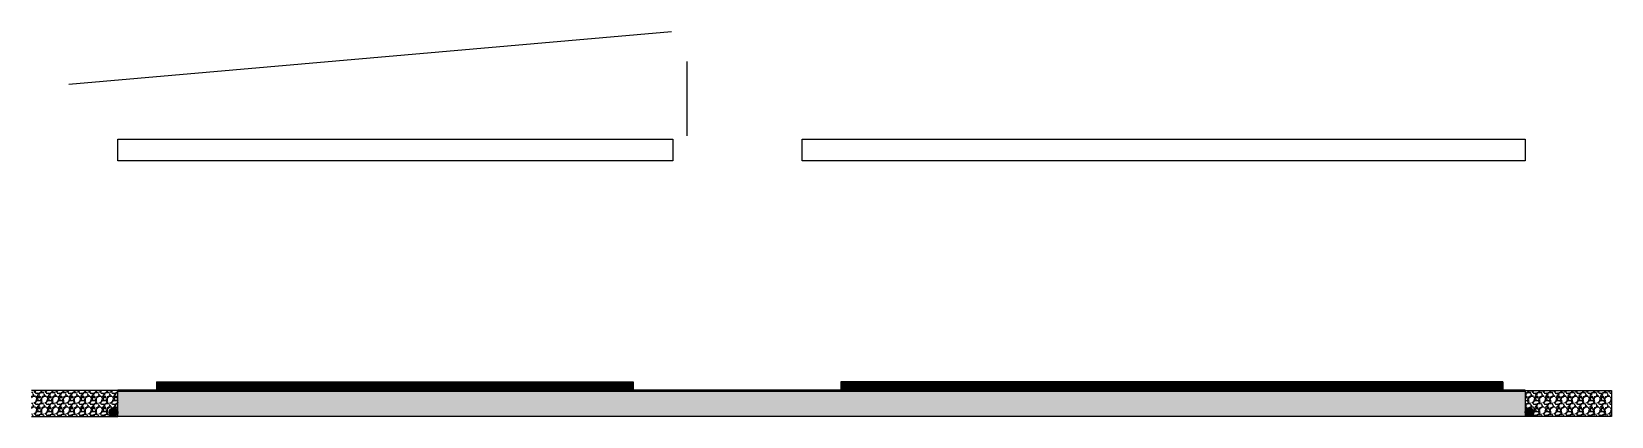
# Model space of a CAD drawing. Header units: millimetres. Extents: x -2139 to 106248, y 9575 to 78000.
# Drawn here: x 87898 to 106248, y 48516 to 52980 of the extents above; entities that cross this region are included whole.
import ezdxf

# ---------------------------------------------------------------- set-up
doc = ezdxf.new("R2010")
doc.units = ezdxf.units.MM
doc.linetypes.add('ACAD_ISO02W100', pattern=[15, 12, -3])
for name, color, linetype, lineweight, true_color in [('Carport', 7, 'Continuous', 25, 0xffffff), ('Fondations', 253, 'Continuous', 25, 0xa0a0a4), ('Fondations ... Drainage', 253, 'Continuous', 25, 0xa0a0a4), ('Fondations ... Etanchéité', 1, 'Continuous', 25, 0xff0000), ('Fondations ... GéoTextile', 96, 'Continuous', 25, 0x008000), ('Fondations ... Liège', 253, 'Continuous', 25, 0xaaaa7f), ('Fondations ... Pouzzolane', 9, 'Continuous', 25, 0xc0c0c0), ('Lisse_haute', 1, 'Continuous', 25, 0xff0000)]:
    doc.layers.add(name, color=color, linetype=linetype, lineweight=lineweight, true_color=true_color)
pattern_1 = [(228.0128, (91.44, 127), (-1016.0008633, -1143.0014045), [17.08605, -1691.525]), (184.9697, (80.01, 114.3), (1524.0024653, 126.99910377), [29.32025, -2902.7]), (132.5104, (50.8, 111.76), (1269.9990759, -1397.0013646), [20.6741, -2046.735]), (267.2737, (1.27, 80.01), (126.99944854, 2539.99918267), [26.70025, -2643.32]), (292.8337, (0, 53.34), (-635.00180278, 1524.0008665), [26.1817, -2591.99]), (357.2737, (10.16, 29.21), (-2539.99918267, 126.99944854), [26.70025, -2643.32]), (37.6942, (36.83, 27.94), (-1651.00104306, -1269.99886785), [35.3097, -3495.655]), (72.2553, (64.77, 49.53), (889.00177827, 2794.0008103), [33.336, -3300.265]), (121.4296, (74.93, 81.28), (-1016.00026176, 1650.998058), [26.79065, -2652.275]), (175.2364, (60.96, 104.14), (1396.9989027, -126.9988081), [30.58565, -1498.695]), (222.3974, (30.48, 106.68), (-1524.00004586, -1396.99818253), [39.5539, -3915.84]), (138.8141, (127, 78.74), (-888.9994337, 761.9988279), [13.50025, -1336.53]), (171.4692, (116.84, 87.63), (1650.99747978, -254.00064), [25.6841, -2542.73]), (225, (91.44, 91.44), (-3e-14, -126.99991), [17.96045, -161.6445]), (203.1986, (82.55, 106.68), (635.0021413, 254.0011137), [9.67205, -957.53]), (291.8014, (73.66, 102.87), (-127.000089, 381.0002454), [13.6783, -670.24]), (30.9638, (78.74, 90.17), (380.9995977, 254.000198), [22.216, -718.315]), (161.5651, (97.79, 101.6), (254.000116, -126.999811), [16.06435, -385.545]), (16.3895, (0, 102.87), (1270.0007007, 380.9992075), [22.5044, -2227.94]), (70.3462, (21.59, 109.22), (-507.99858443, -1396.9980244), [18.87995, -1869.11]), (293.1986, (97.79, 127), (-254.0011137, 635.0021413), [19.344, -947.86]), (343.6105, (105.41, 109.22), (-1270.0007007, 380.9992075), [22.5044, -2227.94]), (339.444, (0, 24.13), (-635.0007882, 253.9996918), [21.70175, -1063.385]), (294.7751, (20.32, 16.51), (-634.9985202, 1396.9993513), [18.1836, -1800.18]), (66.8014, (99.06, 0), (254.0011137, 635.0021413), [19.344, -947.86]), (17.354, (106.68, 17.78), (-1651.0000891, -507.9992338), [21.28915, -2107.62]), (69.444, (36.83, 0), (-253.9996918, -635.0007882), [10.8509, -1074.24]), (101.3099, (91.44, 0), (-126.999373, 507.998373), [6.47575, -641.1]), (165.9638, (90.17, 6.35), (381.000268, -126.99978), [26.1817, -497.4525]), (186.009, (64.77, 12.7), (1269.99812722, 126.99970343), [24.26335, -2402.07]), (303.6901, (78.74, 78.74), (-127.000044, 253.999755), [18.3162, -439.589]), (353.1572, (88.9, 63.5), (2159.00089283, -254.00113758), [31.97785, -3165.8]), (60.9454, (120.65, 59.69), (-507.9988183, -888.9978805), [13.0754, -1294.47]), (90, (127, 71.12), (-127, 127), [7.62, -119.38]), (120.2564, (62.23, 16.51), (507.99892334, -888.9995516), [17.64335, -1746.695]), (48.0128, (53.34, 31.75), (1016.0008633, 1143.0014045), [34.17215, -1674.44]), (0, (76.2, 57.15), (127, 127), [33.02, -93.98]), (325.3048, (109.22, 57.15), (-1269.99779955, 889.0000845), [20.0805, -1987.965]), (254.0546, (125.73, 45.72), (-127.000324, -508.0012102), [18.49145, -906.085]), (207.646, (120.65, 27.94), (-2412.99915245, -1270.00079874), [30.10725, -2980.625]), (175.4261, (93.98, 13.97), (-1651.00038024, 126.99938556), [31.85145, -3153.29]), (175.4261, (93.98, 13.97), (-1651.00038024, 126.99938556), [31.85145, -3153.29])]

msp = doc.modelspace()

# ---------------------------------------------------------------- hatches: boundary and pattern name
at = {"layer": 'Fondations ... Drainage'}
h = msp.add_hatch(color=256, dxfattribs=at)
edge = h.paths.add_edge_path(flags=0)
edge.add_arc((88848.1, 48566.1), 50, 0, 360)
h = msp.add_hatch(color=256, dxfattribs=at)
edge = h.paths.add_edge_path(flags=0)
edge.add_arc((105298.1, 48566.1), 50, 0, 360)
at = {"layer": 'Fondations ... Liège'}
h = msp.add_hatch(dxfattribs=at)
h.set_pattern_fill('GRATE', color=256, scale=5, style=0)
h.paths.add_polyline_path([(89348.1, 48916.1), (89348.1, 48866.1), (94887, 48866.1), (94887, 48916.1)], flags=0)
h = msp.add_hatch(dxfattribs=at)
h.set_pattern_fill('GRATE', color=256, scale=5, style=0)
h.paths.add_polyline_path([(89348.1, 48866.1), (89348.1, 48816.1), (94887, 48816.1), (94887, 48866.1)], flags=0)
h = msp.add_hatch(dxfattribs=at)
h.set_pattern_fill('GRATE', color=256, scale=5, style=0)
h.paths.add_polyline_path([(104988.1, 48866.1), (97298.1, 48866.1), (97298.1, 48916.1), (104988.1, 48916.1)], flags=0)
h = msp.add_hatch(dxfattribs=at)
h.set_pattern_fill('GRATE', color=256, scale=5, style=0)
h.paths.add_polyline_path([(104988.1, 48816.1), (97298.1, 48816.1), (97298.1, 48866.1), (104988.1, 48866.1)], flags=0)
at = {"layer": 'Fondations ... Pouzzolane'}
h = msp.add_hatch(dxfattribs=at)
h.set_pattern_fill('GRAVEL', color=256, scale=5, style=0)
h.set_pattern_definition(pattern_1)
h.paths.add_polyline_path([(88898.1, 48816.1), (87898.1, 48816.1), (87898.1, 48516.1), (88898.1, 48516.1)], flags=0)
h = msp.add_hatch(dxfattribs=at)
h.set_pattern_fill('GRAVEL', color=256, scale=5, style=0)
h.set_pattern_definition(pattern_1)
h.paths.add_polyline_path([(105248.1, 48816.1), (105248.1, 48516.1), (88898.1, 48516.1), (88898.1, 48816.1)], flags=0)
h = msp.add_hatch(dxfattribs=at)
h.set_pattern_fill('GRAVEL', color=256, scale=5, style=0)
h.set_pattern_definition(pattern_1)
h.paths.add_polyline_path([(105248.1, 48816.1), (105248.1, 48516.1), (106248.1, 48516.1), (106248.1, 48816.1)], flags=0)

# ---------------------------------------------------------------- linework, layer by layer
at = {"layer": 'Carport'}
msp.add_line((88329.9, 52371.3), (95329.9, 52979.6), dxfattribs=at)
at = {"layer": 'Fondations', "linetype": 'ACAD_ISO02W100'}
msp.add_line((95511.1, 51771.6), (95511.1, 52632.7), dxfattribs=at)
at = {"layer": 'Fondations'}
for p, q in [((88898.1, 48816.1), (87898.1, 48816.1)), ((88898.1, 48816.1), (105248.1, 48816.1)), ((88898.1, 48516.1), (88898.1, 48816.1)), ((105248.1, 48816.1), (105248.1, 48516.1)), ((105248.1, 48816.1), (106248.1, 48816.1)), ((106248.1, 48816.1), (106248.1, 48516.1)), ((87898.1, 48516.1), (88898.1, 48516.1)), ((105248.1, 48516.1), (88898.1, 48516.1)), ((106248.1, 48516.1), (105248.1, 48516.1))]:
    msp.add_line(p, q, dxfattribs=at)
at = {"layer": 'Fondations ... Drainage'}
for centre in [(88848.1, 48566.1), (105298.1, 48566.1)]:
    msp.add_circle(centre, 50, dxfattribs=at)
at = {"layer": 'Fondations ... Etanchéité', "lineweight": 50}
msp.add_line((88898.1, 48816.1), (105248.1, 48816.1), dxfattribs=at)
at = {"layer": 'Fondations ... GéoTextile'}
for p, q in [((88898.1, 48516.1), (88898.1, 48816.1)), ((105248.1, 48816.1), (105248.1, 48516.1)), ((105248.1, 48516.1), (88898.1, 48516.1))]:
    msp.add_line(p, q, dxfattribs=at)
at = {"layer": 'Fondations ... Liège'}
for p, q in [((89348.1, 48916.1), (94887, 48916.1)), ((89348.1, 48916.1), (89348.1, 48866.1)), ((89348.1, 48866.1), (89348.1, 48816.1)), ((89348.1, 48866.1), (94887, 48866.1)), ((89348.1, 48816.1), (94887, 48816.1)), ((94887, 48916.1), (94887, 48866.1)), ((94887, 48866.1), (94887, 48816.1)), ((104988.1, 48916.1), (97298.1, 48916.1)), ((97298.1, 48916.1), (97298.1, 48866.1)), ((104988.1, 48866.1), (97298.1, 48866.1)), ((97298.1, 48866.1), (97298.1, 48816.1)), ((104988.1, 48816.1), (97298.1, 48816.1)), ((104988.1, 48916.1), (104988.1, 48866.1)), ((104988.1, 48866.1), (104988.1, 48816.1))]:
    msp.add_line(p, q, dxfattribs=at)
at = {"layer": 'Lisse_haute'}
msp.add_lwpolyline([(88898.1, 51481.1), (88898.1, 51731.1), (95348.1, 51731.1), (95348.1, 51481.1), (88898.1, 51481.1)], dxfattribs=at)
at = {"layer": 'Lisse_haute', "flags": 128}
msp.add_lwpolyline([(96848.1, 51481.1), (96848.1, 51731.1), (105248.1, 51731.1), (105248.1, 51481.1), (96848.1, 51481.1)], dxfattribs=at)

doc.saveas('drawing.dxf')
